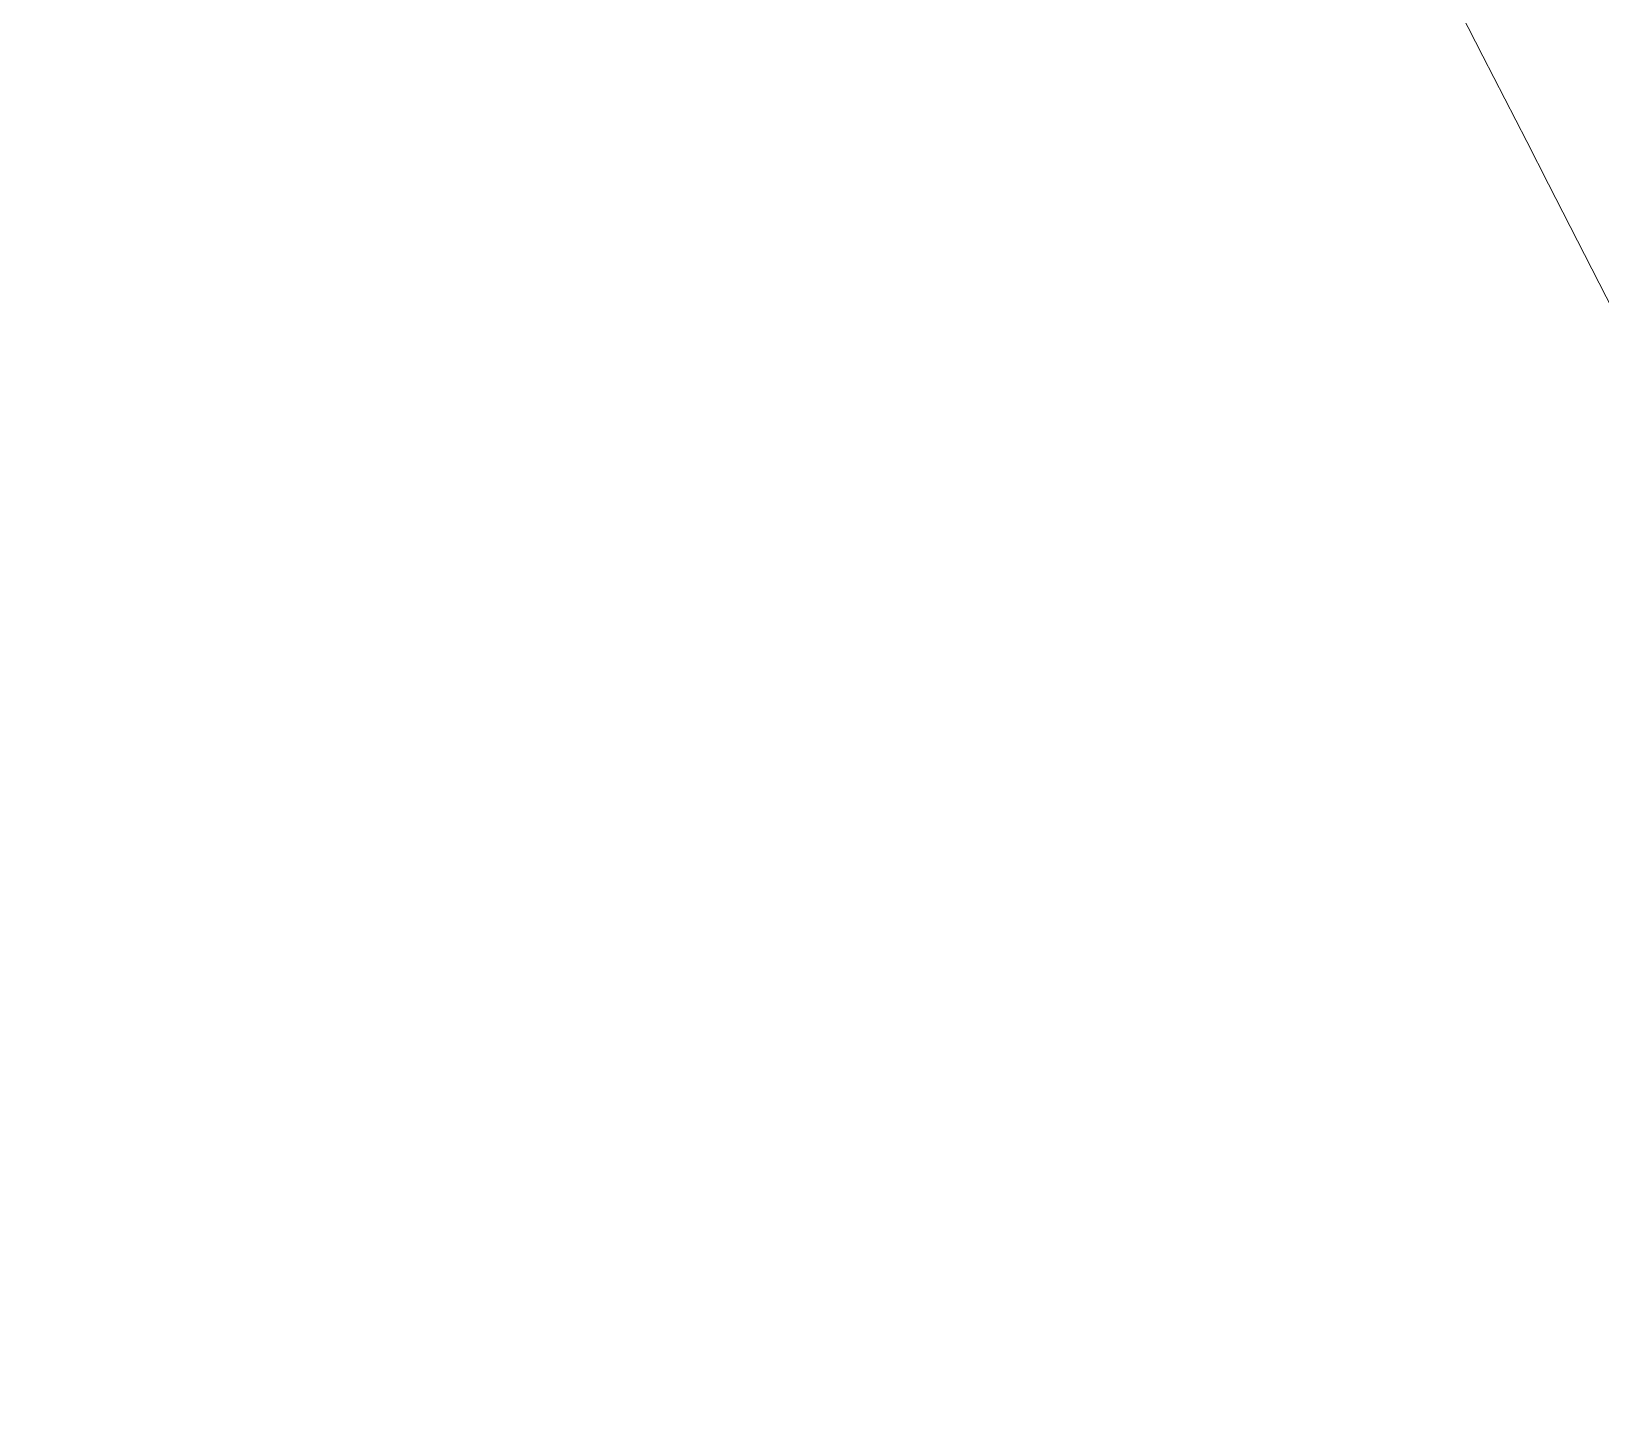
# Model space of a CAD drawing. Extents: x -864 to 2539, y -2536 to -44.
# Drawn here: x 635.02 to 644.68, y -631.16 to -622.61 of the extents above; entities that cross this region are included whole.
import ezdxf

# ---------------------------------------------------------------- set-up
doc = ezdxf.new("R2010")
doc.units = 0
doc.header["$MEASUREMENT"] = 0
doc.layers.add('Layer 1', color=7, linetype='Continuous', lineweight=0)

msp = doc.modelspace()

# ---------------------------------------------------------------- linework, layer by layer
at = {"layer": 'Layer 1'}
for points, knots in [([(978.1801, -956.615), (976.9801, -952.275), (974.89, -948.625), (971.9301, -945.715), (967.1901, -941.0651), (957.91, -935.0551), (943.5701, -927.3251), (930.41, -920.235), (918.0601, -912.845), (906.8201, -905.3351), (940.4401, -868.0651), (957.4801, -817.3051), (957.4801, -754.405), (957.4801, -712.345), (949.6801, -675.1849), (934.29, -643.955), (918.86, -612.635), (895.8101, -588.145), (865.7701, -571.145), (835.78, -554.1849), (799.42, -545.5851), (757.6801, -545.5851), (726.9301, -545.5851), (699.0701, -550.465), (674.87, -560.0851), (650.63, -569.725), (629.7701, -583.845), (612.87, -602.035), (595.9701, -620.205), (582.9, -642.535), (574.0001, -668.405), (565.13, -694.1949), (560.63, -722.955), (560.63, -753.855), (560.63, -784.205), (564.9401, -812.6749), (573.4501, -838.475), (581.9801, -864.345), (594.86, -886.995), (611.7501, -905.795), (628.65, -924.635), (649.84, -939.265), (674.7301, -949.265), (699.5701, -959.255), (728.03, -964.3251), (759.3301, -964.3251), (797.42, -964.3251), (830.12, -957.625), (856.54, -944.4149), (870.34, -954.3051), (883.2401, -963.105), (894.9, -970.5751), (906.85, -978.245), (917.4301, -984.1749), (926.34, -988.225), (935.41, -992.3351), (943.28, -994.4149), (949.7301, -994.4149), (957.88, -994.4149), (964.91, -991.3051), (970.64, -985.145), (970.6801, -985.105), (970.7201, -985.0551), (970.7601, -985.015), (976.4701, -978.8251), (979.37, -972.475), (979.37, -966.155), (979.37, -962.6749), (978.9701, -959.495), (978.1801, -956.615)], [0, 0, 0, 0, 1, 1, 1, 2, 2, 2, 3, 3, 3, 4, 4, 4, 5, 5, 5, 6, 6, 6, 7, 7, 7, 8, 8, 8, 9, 9, 9, 10, 10, 10, 11, 11, 11, 12, 12, 12, 13, 13, 13, 14, 14, 14, 15, 15, 15, 16, 16, 16, 17, 17, 17, 18, 18, 18, 19, 19, 19, 20, 20, 20, 21, 21, 21, 22, 22, 22, 23, 23, 23, 23]), ([(622.1973, -598.2551), (634.1982, -602.7637), (640.7728, -616.4977), (646.1779, -627.1301), (646.2308, -627.2626), (646.3237, -627.3157), (646.4032, -627.4217), (645.2498, -632.062), (644.9316, -636.994), (645.6078, -641.9525), (647.2746, -654.0626), (652.2796, -664.3147), (658.6818, -673.8189), (656.8202, -677.8943), (655.0975, -682.1741), (653.5165, -686.6513), (647.1422, -676.1511), (640.486, -665.9149), (636.5923, -654.1367), (633.1584, -643.7026), (630.8383, -634.1171), (623.6789, -625.4197), (619.5053, -620.3499), (615.0546, -615.5217), (610.4532, -610.8213), (612.192, -608.7522), (613.9693, -606.7244), (615.8, -604.755), (617.8715, -602.5253), (620.0045, -600.3587), (622.1973, -598.2551)], [0, 0, 0, 0, 1, 1, 1, 2, 2, 2, 3, 3, 3, 4, 4, 4, 5, 5, 5, 6, 6, 6, 7, 7, 7, 8, 8, 8, 9, 9, 9, 10, 10, 10, 10]), ([(611.9456, -632.1948), (615.8965, -642.7481), (623.0558, -649.5493), (630.361, -657.7429), (639.3897, -667.8455), (645.1569, -679.9236), (651.7197, -691.6436), (651.7219, -691.752), (651.7255, -691.8607), (651.7278, -691.9691), (651.7123, -692.0182), (651.6956, -692.0658), (651.6801, -692.115), (649.6734, -698.4543), (648.0186, -705.103), (646.7023, -712.0235), (639.3801, -692.5016), (632.5598, -672.8518), (615.2998, -659.4532), (611.3622, -656.3906), (606.9473, -654.2161), (602.3732, -652.8903), (602.3203, -652.7711), (602.2672, -652.6518), (602.1877, -652.5323), (599.031, -647.6836), (595.379, -642.2316), (592.6918, -636.4598), (596.8752, -629.0925), (601.4926, -622.1448), (606.5436, -615.6508), (608.1504, -621.2327), (609.9115, -626.7601), (611.9456, -632.1948)], [0, 0, 0, 0, 1, 1, 1, 2, 2, 2, 3, 3, 3, 4, 4, 4, 5, 5, 5, 6, 6, 6, 7, 7, 7, 8, 8, 8, 9, 9, 9, 10, 10, 10, 11, 11, 11, 11])]:
    msp.add_open_spline(points, degree=3, knots=knots, dxfattribs=at)

doc.saveas('drawing.dxf')
